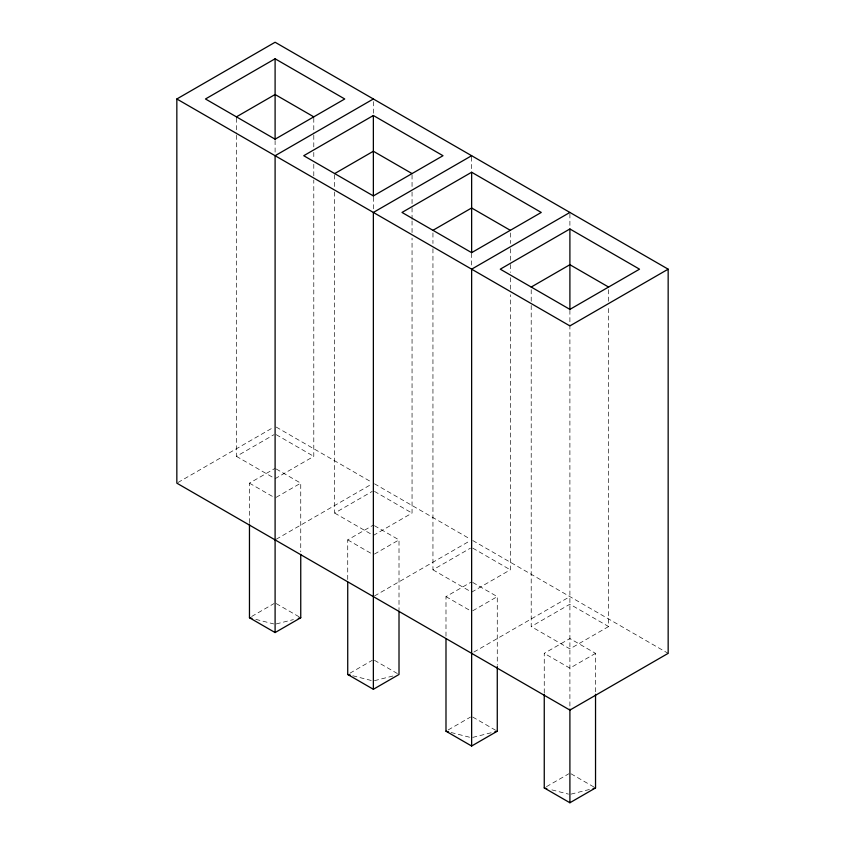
<?xml version="1.0" encoding="UTF-8"?>
<svg xmlns="http://www.w3.org/2000/svg" width="845" height="845" viewBox="0 0 845 845"><rect width="100%" height="100%" fill="white"/><g stroke="black" fill="none" stroke-linecap="round" stroke-linejoin="round"><path stroke-width="0.63" stroke-dasharray="4.22 3.17" d="M177.978 482.495L273.96 427.084M236.42 135.274L236.42 456.353L273.97 434.679M249.465 522.749L249.465 483.16L275.1 468.352M275.1 478.692L313.791 456.353L313.791 180.017M276.22 497.314L300.746 483.16L300.746 551.774M276.252 539.226L372.222 483.815M334.683 192.005L334.683 513.084L372.233 491.41M347.728 579.48L347.728 539.892L373.363 525.083M373.363 535.424L412.054 513.084L412.054 238.058M251.694 616.459L273.991 603.583M374.483 554.056L399.009 539.892L399.009 609.826M374.515 595.957L470.485 540.546M432.946 248.736L432.946 569.815L470.496 548.141M445.991 636.211L445.991 596.623L471.637 581.814M471.637 592.155L510.317 569.815L510.317 294.799M349.957 673.19L372.254 660.315M472.746 610.787L497.272 596.623L497.272 665.237M473.918 652.034L569.9 596.623M531.209 305.467L531.209 626.546L569.9 604.217L608.58 626.546L608.58 305.467M544.254 692.942L544.254 653.354L569.9 638.545L595.535 653.354L595.535 692.942M608.58 626.546L569.9 648.886L531.209 626.546M448.22 729.922L470.517 717.056M595.535 653.354L569.9 668.163L544.254 653.354M546.483 786.653L568.78 773.788M276.199 623.937L293.384 619.607M374.462 680.669L394.097 675.715M472.725 737.4L492.36 732.446M570.988 794.131L589.398 789.494M255.834 619.374L273.695 623.927M352.83 675.778L371.958 680.658M451.093 732.509L470.221 737.389M551.912 789.895L568.484 794.12M276.252 427.084L372.222 482.495M374.515 483.815L470.485 539.226M472.777 540.546L668.163 653.354M276.241 434.679L313.791 456.353M374.504 491.41L412.054 513.084M472.767 548.141L510.317 569.815M276.22 468.996L300.746 483.16M374.483 525.727L399.009 539.892M472.746 582.458L497.272 596.623M236.42 456.353L273.97 478.038M334.683 513.084L372.233 534.769M432.946 569.815L470.496 591.5M249.465 483.16L275.1 497.958M347.728 539.892L373.363 554.69M445.991 596.623L471.637 611.431M276.22 603.583L300.746 617.748M374.483 660.315L399.009 674.479M472.746 717.056L497.272 731.21M571.009 773.788L595.535 787.941M608.58 289.677L608.58 304.158M569.9 213.764L569.9 228.287M569.9 310.136L569.9 707.74M531.209 289.677L531.209 304.158M510.317 232.945L510.317 243.476M510.317 248.736L510.317 263.217M510.317 264.527L510.317 272.428M510.317 277.688L510.317 289.529M471.637 157.033L471.637 171.556M471.637 253.405L471.637 267.2M432.946 232.945L432.946 243.476M412.054 174.894L412.054 186.745M412.054 192.005L412.054 206.476M412.054 207.796L412.054 219.637M412.054 220.957L412.054 232.797M373.363 101.622L373.363 113.505M373.363 197.234L373.363 210.468M334.683 174.894L334.683 186.745M313.791 118.163L313.791 133.954M313.791 135.274L313.791 147.114M313.791 152.385L313.791 158.955M313.791 164.226L313.791 178.696M275.1 140.502L275.1 153.727M236.42 118.163L236.42 133.954"/><path stroke-width="1.27" d="M176.837 98.981L275.1 42.25L668.163 269.175L668.163 653.354L569.9 710.085L176.837 483.16L176.837 98.981L569.9 325.906L668.163 269.175M275.1 58.78L205.472 98.981L275.1 139.182L344.739 98.981L275.1 58.78L275.1 139.256M236.42 116.853L275.1 94.513L313.791 116.853M373.363 98.981L275.1 155.712L275.1 539.892M373.363 115.511L303.735 155.712L373.363 195.913L443.002 155.712L373.363 115.511L373.363 195.987M334.683 173.584L373.363 151.244L412.054 173.584M471.637 155.712L373.363 212.444L373.363 689.288L347.728 674.479L347.728 582.11M471.637 172.243L401.998 212.444L471.637 252.655L541.265 212.444L471.637 172.243L471.637 252.718M432.946 230.315L471.637 207.976L510.317 230.315M569.9 212.444L471.637 269.175L471.637 746.019L445.991 731.21L445.991 638.852M569.9 228.974L500.261 269.175L569.9 309.386L639.528 269.175L569.9 228.974L569.9 309.45M531.209 287.046L569.9 264.707L608.58 287.046M249.465 524.058L249.465 617.748L275.1 632.556L300.746 617.748L300.746 554.415M373.363 689.288L399.009 674.479L399.009 611.146M471.637 746.019L497.272 731.21L497.272 666.557M544.254 694.263L544.254 787.941L569.9 802.75L595.535 787.941L595.535 694.263M298.296 618.371L300.746 617.748M494.821 731.833L497.272 731.21M593.084 788.565L595.535 787.941M249.465 617.748L252.011 618.403M347.728 674.479L350.274 675.134M445.991 731.21L448.537 731.865M544.254 787.941L546.799 788.596M569.9 709.061L569.9 802.75M275.1 540.187L275.1 632.556"/></g></svg>
